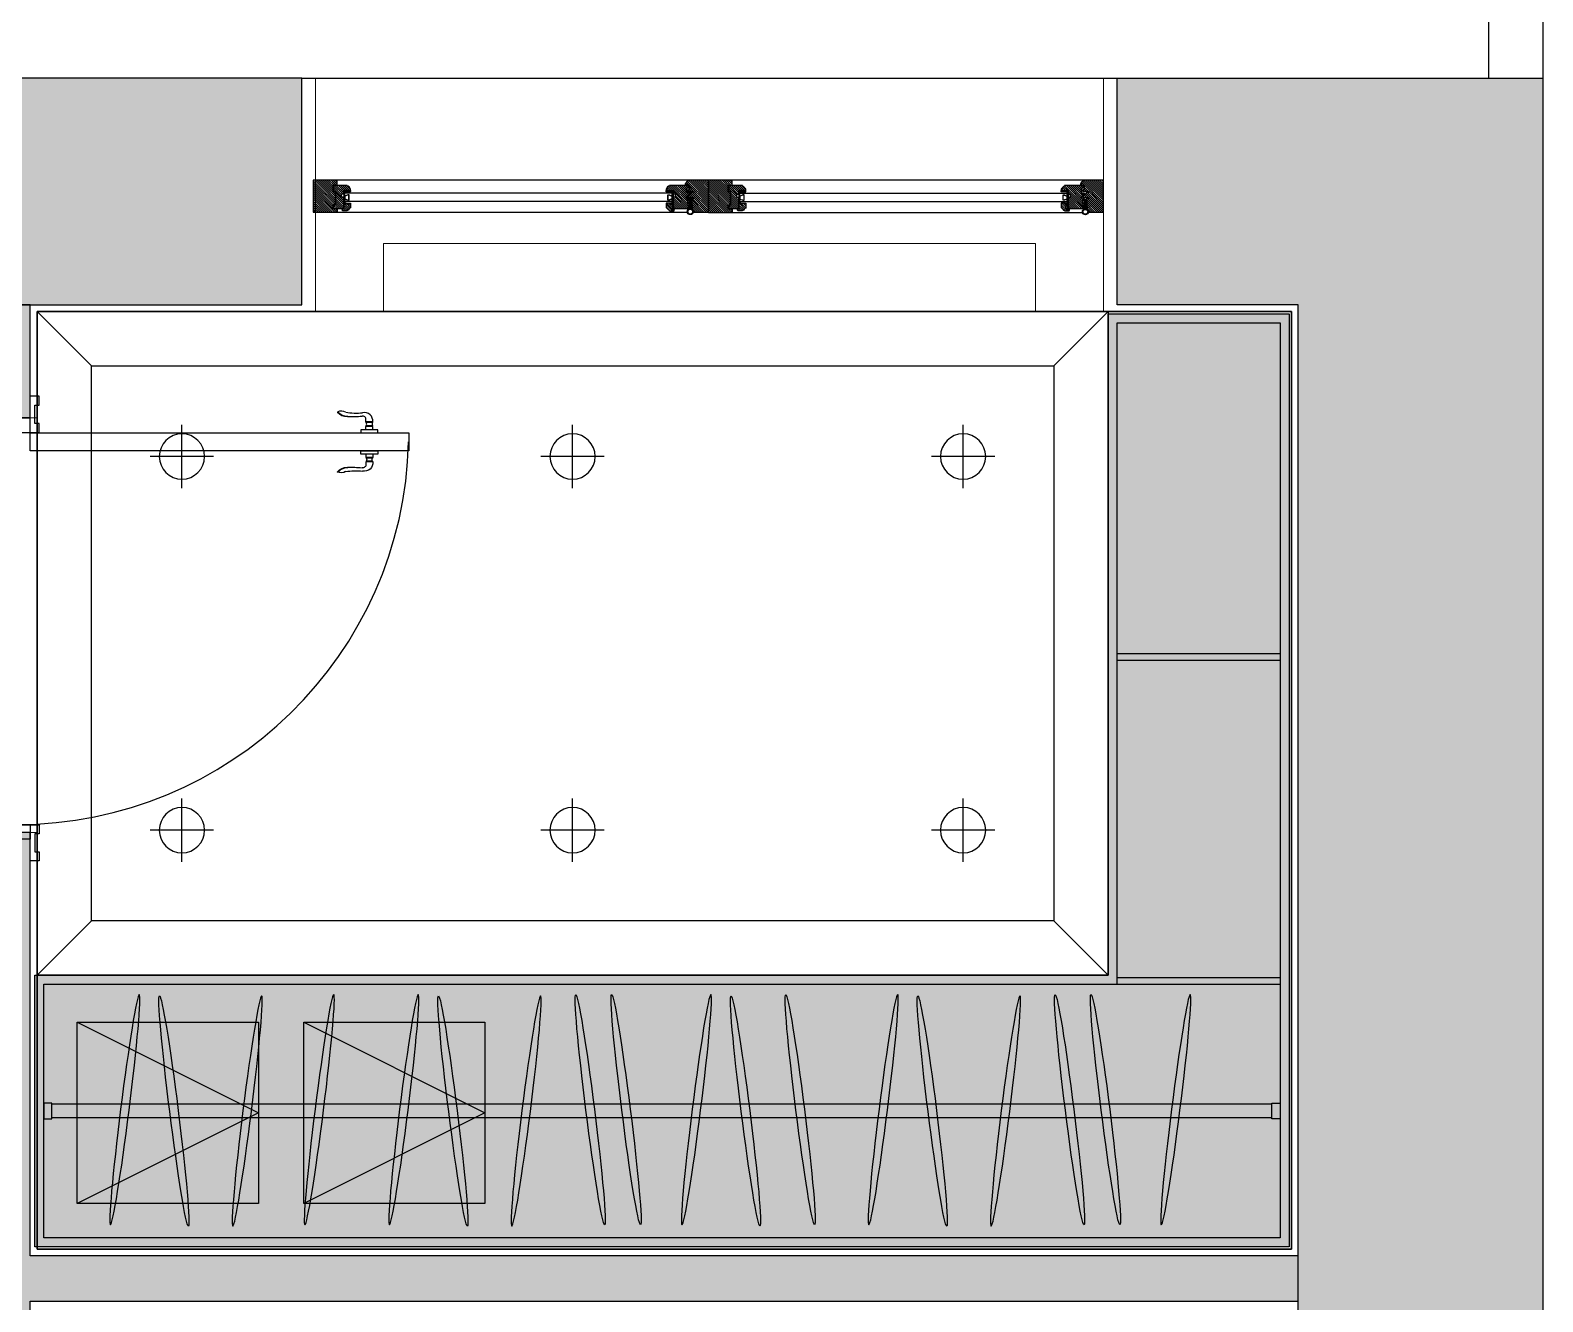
# Model space of a CAD drawing. Header units: millimetres. Extents: x 10553 to 38258, y 46576 to 64025.
# Drawn here: x 34918 to 38258, y 56059 to 58867 of the extents above; entities that cross this region are included whole.
import ezdxf

# ---------------------------------------------------------------- set-up
doc = ezdxf.new("R2010")
doc.units = ezdxf.units.MM
for name, color, linetype in [('ceiling', 232, 'Continuous'), ('doors', 4, 'Continuous'), ('floor', 172, 'Continuous'), ('furn', 34, 'Continuous'), ('light', 230, 'Continuous'), ('plaster', 81, 'Continuous'), ('wall', 5, 'Continuous'), ('windows', 7, 'Continuous')]:
    doc.layers.add(name, color=color, linetype=linetype)

# ---------------------------------------------------------------- blocks, each defined once
blk = doc.blocks.new('door-handle')
at = {"color": 0}
for p, q in [((-32, 10), (-32, -10)), ((-30, 9), (-32, 9)), ((-30, 9), (-30, -9)), ((-19, 9), (-21, 9)), ((-21, 9), (-21, -9)), ((-19, 10), (-19, -10)), ((-9, 10), (-19, 10)), ((0, 25), (-9, 25)), ((-9, 25), (-9, -25)), ((0, -25), (0, 25)), ((-32, -10), (-40.3, -10)), ((-30, -9), (-32, -9)), ((-19, -9), (-21, -9)), ((-9, -10), (-19, -10)), ((-9, -25), (0, -25)), ((-61.7, -93.1), (-60.8, -94))]:
    blk.add_line(p, q, dxfattribs=at)
for centre, radius, start, end in [((-34.5, -14.9), 25, 84.355, 191.5747), ((-25.5, 16.2), 8.47, 237.8902, 302.1098), ((-242.8, -39.2), 184.8, 350.5395, 5.9914), ((-39.7, -19.5), 9.55, 85.9769, 192.3257), ((-595.6, -61.6), 548.1, 359.693, 4.1861), ((-25.5, -16.2), 8.47, 57.8902, 122.1098), ((-38.9, -82.4), 25.1, 149.3294, 204.9726), ((-91.1, -62.2), 42.6, 313.5613, 358.1692), ((-90.2, -63.1), 42.6, 313.5613, 358.1692)]:
    blk.add_arc(centre, radius, start, end, dxfattribs=at)
blk = doc.blocks.new('door930')
at = {"layer": 'doors', "color": 34, "linetype": 'ByBlock'}
for points in [[(-898, 50), (-898, 70), (-918, 70), (-918, 60), (-958, 60), (-958, 70), (-978, 70), (-978, 50)], [(-32, 50), (-32, 70), (-12, 70), (-12, 60), (28, 60), (28, 70), (48, 70), (48, 50)], [(-930, -50), (-930, 50), (-883, 50), (-883, -20), (-898, -20), (-898, -50), (-930, -50)], [(0, -50), (0, 50), (-47, 50), (-47, -20), (-32, -20), (-32, -50), (0, -50)], [(-898, -50), (-898, -70), (-918, -70), (-918, -60), (-958, -60), (-958, -70), (-978, -70), (-978, -50)], [(-32.8, -49.8), (-32.8, -885.7), (-72.8, -885.7), (-72.8, -49.8), (-32.8, -49.7)], [(-32, -50), (-32, -70), (-12, -70), (-12, -60), (28, -60), (28, -70), (48, -70), (48, -50)]]:
    blk.add_lwpolyline(points, dxfattribs=at)
at = {"layer": 'doors'}
blk.add_arc((-32, -20), 865.7, 180, 268.6231, dxfattribs=at)
at = {"layer": 'doors', "color": 34, "linetype": 'ByBlock', "zscale": 0.07530120532436947}
for p, xscale, yscale, rotation in [((-72.8, -798.9), -0.753012053319253, 0.753012053319253, 179.9999999689973), ((-32.8, -798.9), 0.7530120532028377, 0.7530120532028377, 180.0000000310027)]:
    blk.add_blockref('door-handle', p, dxfattribs=dict(at, xscale=xscale, yscale=yscale, rotation=rotation))
blk = doc.blocks.new('реук4')
at = {"layer": 'furn'}
blk.add_hatch(color=254, dxfattribs=at).paths.add_polyline_path([(-400, 2060), (0, 2060), (0, 0), (-2770, 0), (-2770, 600), (-400, 600)])
at = {"layer": 'furn', "linetype": 'ByBlock'}
for p, q in [((-380, 595), (-20, 595)), ((-380, 580), (-20, 580))]:
    blk.add_line(p, q, dxfattribs=at)
at = {"layer": 'furn'}
for p, q in [((-38, 315), (-2732, 315)), ((-38, 285), (-2732, 285))]:
    blk.add_line(p, q, dxfattribs=at)
at = {"layer": 'furn', "linetype": 'ByBlock'}
blk.add_lwpolyline([(-400, 2060), (0, 2060), (0, 0), (-2770, 0), (-2770, 600), (-400, 600), (-400, 2060)], dxfattribs=at)
blk.add_lwpolyline([(-380, 2040), (-20, 2040), (-20, 20), (-2750, 20), (-2750, 580), (-380, 580)], close=True, dxfattribs=at)
at = {"layer": 'furn'}
for points in [[(-2732, 317), (-2750, 317), (-2750, 283), (-2732, 283)], [(-38, 317), (-20, 317), (-20, 283), (-38, 283)]]:
    blk.add_lwpolyline(points, close=True, dxfattribs=at)
at = {"layer": 'furn', "color": 34, "linetype": 'ByBlock', "extrusion": (0, 0, -1)}
for centre in [(-2571.1, 302.9), (-2300.9, 300.2), (-2141.7, 302.9), (-1955, 302.9), (-1684.9, 300.2), (-896.4, 302.9), (-626.3, 300.2)]:
    blk.add_ellipse(centre, major_axis=(31.9, 254.1), ratio=0.03669, dxfattribs=at)
at = {"layer": 'furn', "color": 34, "linetype": 'ByBlock'}
for centre in [(-2462.7, 300.2), (-1846.7, 300.2), (-1543.5, 302.9), (-1079.8, 302.9), (-788.1, 300.2), (-484.9, 302.9)]:
    blk.add_ellipse(centre, major_axis=(-31.9, 254.1), ratio=0.03669, dxfattribs=at)
at = {"layer": 'furn'}
for centre in [(-1464.3, 302.9), (-1200.6, 300.2)]:
    blk.add_ellipse(centre, major_axis=(-31.9, 254.1), ratio=0.03669, dxfattribs=at)
at = {"layer": 'furn', "extrusion": (0, 0, -1)}
blk.add_ellipse((-1308.9, 302.9), major_axis=(31.9, 254.1), ratio=0.03669, dxfattribs=at)
at = {"layer": 'furn', "linetype": 'ByBlock'}
blk.add_ellipse((-405.7, 302.9), major_axis=(-31.9, 254.1), ratio=0.03669, dxfattribs=at)
at = {"layer": 'furn', "linetype": 'ByBlock', "extrusion": (0, 0, -1)}
blk.add_ellipse((-250.4, 302.9), major_axis=(31.9, 254.1), ratio=0.03669, dxfattribs=at)
blk = doc.blocks.new('downlight')
at = {"color": 0}
for p, q in [((0, 10.5), (0, -10.5)), ((-10.5, 0), (10.5, 0))]:
    blk.add_line(p, q, dxfattribs=at)
blk.add_circle((0, 0), 7.5, dxfattribs=at)
blk = doc.blocks.new('Joint-K7335')
at = {"layer": 'windows', "color": 7}
for points in [[(3.9, 10.7, -0.206505), (4.5, 11.8, -0.277528), (4.6, 11.7), (4.7, 11.5, 0.626267), (5.4, 11.5, 0.131441), (5.5, 11.7), (5.5, 18, 0.509109), (4.6, 18.4, -0.294424), (2, 18.3, 0.173488), (1.3, 18.5), (0, 18.5), (0, 2.1, 0.415334), (1.2, 0.9, 0.048115), (1.5, 0.9, 0.113375), (1.5, 1), (4, 2.8, 0.235966), (4, 2.9), (4, 3.3, 0.247659), (4, 3.4, 0.287937), (3.6, 3.4), (1.8, 2.3, -0.576722), (1.5, 2.5), (1.5, 3.3, -0.235966), (1.6, 3.5), (4, 5.3, 0.235966), (4, 5.3), (4, 5.7, 0.247659), (4, 5.8, 0.287937), (3.6, 5.8), (1.8, 4.8, -0.576722), (1.5, 5), (1.5, 6.3, -0.384094), (2.6, 7.5, -0.021813), (2.7, 7.5), (6.5, 7.5), (6.5, 7.6, 0.333043), (5.7, 8.5, -0.293245), (5.3, 8.9, 0.008528), (5.2, 9.3, 0.265517), (5, 9.5, 0.023748), (4.8, 9.5, -0.356149), (3.9, 10.7, -0.356149)], [(3.2, 10.8, 0.355005), (4.6, 8.8, -0.567624), (4.7, 8.8, -0.24708), (4.4, 8.7), (2.2, 9, -0.351704), (1.2, 10.1), (1.2, 12.9, -0.414214), (1.5, 13.2), (1.6, 13.2, 0.277073), (1.9, 13.4), (3.7, 16.8, -0.041112), (3.8, 17), (4.1, 17.7, -0.50666), (4.6, 17.7, -0.2771), (4.6, 17.5), (4.6, 13.3, 0.213422), (4.7, 13.1, -0.886227), (4.4, 12.6, 0.250571), (3.2, 10.8)]]:
    blk.add_lwpolyline(points, format="xyb", dxfattribs=at)
blk.add_lwpolyline([(1.6, 17.8, 0.632714), (1, 17.6), (1, 14.2, 0.78091), (1.6, 14.1), (3.2, 17.1, -0.117333), (3.3, 17.2, 1.218085), (3, 17.5, -0.285776), (2.7, 17.3, -0.145588)], format="xyb", close=True, dxfattribs=at)

msp = doc.modelspace()

# ---------------------------------------------------------------- hatches: boundary and pattern name
at = {"linetype": 'ByBlock'}
h = msp.add_hatch(dxfattribs=at)
h.set_pattern_fill('ANSI33', color=256, scale=8, style=0)
h.set_pattern_definition([(45, (350490.053, -105640.22), (-35.9210245, 35.9210245), []), (45, (350525.974, -105640.22), (-35.9210245, 35.9210245), [25.4, -12.7])])
h.paths.add_polyline_path([(37717.6, 56160.5), (34917.6, 56160.5), (34917.6, 57095.5), (34817.6, 57095.5), (34817.6, 54720.5), (34917.6, 54720.5), (34917.6, 56060.5), (37717.6, 56060.5)])
h.paths.add_polyline_path([(34917.6, 58260.5), (34817.6, 58260.5), (34817.6, 58010.5), (34917.6, 58010.5)])
h.paths.add_polyline_path([(30372.6, 58260.5), (30272.6, 58260.5), (30272.6, 53560.5), (30372.6, 53560.5)])
h.paths.add_polyline_path([(29462.6, 51635.5), (31297.6, 51635.5), (31297.6, 51535.5), (29462.6, 51535.5)])
h.paths.add_polyline_path([(32217.6, 51635.5), (33112.6, 51635.5), (33112.6, 51535.5), (32562.6, 51535.5), (32562.6, 47945.5), (32462.6, 47945.5), (32462.6, 51535.5), (32217.6, 51535.5)])
h.paths.add_polyline_path([(37752.6, 51140.5), (34937.6, 51140.5), (34937.6, 51735.5), (34837.6, 51735.5), (34837.6, 51635.5), (34042.6, 51635.5), (34042.6, 51535.5), (34837.6, 51535.5), (34837.6, 51040.5), (37752.6, 51040.5)])
h.paths.add_polyline_path([(34937.6, 53175.5), (34837.6, 53175.5), (34837.6, 52550.5), (34937.6, 52550.5)])
h.paths.add_polyline_path([(34917.6, 53800.5), (34817.6, 53800.5), (34817.6, 53575.5), (34917.6, 53575.5)])
at = {"layer": 'wall', "true_color": 0x6e6e6e}
h = msp.add_hatch(color=8, dxfattribs=at)
h.paths.add_polyline_path([(27277.6, 58760.5), (25962.6, 58760.5), (25962.6, 51320.5), (26462.6, 51320.5), (26462.6, 53150.5), (27277.6, 53150.5), (27277.6, 53560.5), (26467.6, 53560.5), (26467.6, 58260.5), (27277.6, 58260.5)])
h.paths.add_polyline_path([(32122.6, 58760.5), (30077.6, 58760.5), (30077.6, 58260.5), (32122.6, 58260.5)])
h.paths.add_polyline_path([(35517.6, 58760.5), (33582.6, 58760.5), (33582.6, 58260.5), (35517.6, 58260.5)])
h.paths.add_polyline_path([(37317.6, 58760.5), (38257.6, 58760.5), (38257.6, 52285.5), (37737.6, 52285.5), (37737.6, 53175.5), (34667.6, 53175.5), (34667.6, 53575.5), (34917.6, 53575.5), (34917.6, 53560.5), (37717.6, 53560.5), (37717.6, 58260.5), (37317.6, 58260.5)])
h.paths.add_polyline_path([(28207.6, 53560.5), (30372.6, 53560.5), (30372.6, 53575.5), (33737.6, 53575.5), (33737.6, 53175.5), (29462.6, 53175.5), (29462.6, 52970.5), (29062.6, 52970.5), (29062.6, 53150.5), (28207.6, 53150.5)])
h.paths.add_polyline_path([(26462.6, 49820.5), (25961.6, 49820.5), (25961.6, 47460.5), (30397.6, 47460.5), (30397.6, 47945.5), (29462.6, 47945.5), (29462.6, 51975.5), (29062.6, 51975.5), (29062.6, 47960.5), (26462.6, 47960.5)])
h.paths.add_polyline_path([(37752.6, 49405.5), (38257.6, 49405.5), (38257.6, 47460.5), (32187.6, 47460.5), (32187.6, 47945.5), (32462.6, 47945.5), (32562.6, 47945.5), (32562.6, 47985.5), (37752.6, 47985.5)])
h.paths.add_polyline_path([(38257.6, 51300.5), (37737.6, 51300.5), (37737.6, 51140.5), (37752.6, 51140.5), (37752.6, 50890.5), (38257.6, 50890.5)])
h.paths.add_polyline_path([(36902, 53269.6), (36902, 53466.2), (36460.9, 53466.2), (36460.9, 53269.6)], flags=16)
h.paths.add_polyline_path([(36358.6, 53269.6), (36358.6, 53466.2), (35917.6, 53466.2), (35917.6, 53269.6)], flags=16)
at = {"layer": 'windows'}
h = msp.add_hatch(dxfattribs=at)
h.set_pattern_fill('ANSI31', color=4, angle=-90, style=0)
h.set_pattern_definition([(135, (159527.3885, 51382.7554), (2.24506403, 2.24506403), [])])
edge = h.paths.add_edge_path()
edge.add_line((35609.7, 58512.7), (35625.1, 58512.7))
edge.add_line((35625.1, 58512.7), (35625.1, 58516.5))
edge.add_line((35625.1, 58516.5), (35623.6, 58516.5))
edge.add_arc((35617.6, 58516.5), 6, 360, 450)
edge.add_line((35617.6, 58522.5), (35617.6, 58524))
edge.add_line((35617.6, 58524), (35587.6, 58524))
edge.add_line((35587.6, 58524), (35587.6, 58510.5))
edge.add_line((35587.6, 58510.5), (35591.3, 58510.5))
edge.add_line((35591.3, 58510.5), (35591.3, 58480.5))
edge.add_line((35591.3, 58480.5), (35587.6, 58480.5))
edge.add_line((35587.6, 58480.5), (35587.6, 58473))
edge.add_line((35587.6, 58473), (35609.7, 58473))
edge.add_line((35609.7, 58473), (35609.7, 58497.7))
edge.add_line((35609.7, 58497.7), (35605.2, 58497.7))
edge.add_line((35605.2, 58497.7), (35605.2, 58505.2))
edge.add_line((35605.2, 58505.2), (35609.7, 58505.2))
edge.add_line((35609.7, 58505.2), (35609.7, 58512.7))
h.paths.add_polyline_path([(35595.1, 58525), (35595.1, 58535.7), (35542.6, 58535.7), (35542.6, 58464.7), (35595.1, 58464.7), (35595.1, 58472), (35586.6, 58472), (35586.6, 58481.5), (35591.3, 58481.5), (35591.3, 58509.5), (35586.6, 58509.5), (35586.6, 58525)])
edge = h.paths.add_edge_path()
edge.add_line((35610.5, 58483.2), (35615.7, 58483.2))
edge.add_line((35615.7, 58483.2), (35615.7, 58484.7))
edge.add_line((35615.7, 58484.7), (35625.1, 58484.7))
edge.add_line((35625.1, 58484.7), (35625.1, 58474.2))
edge.add_arc((35625, 58470.4), 3.87, 88.7048, 161.2792)
edge.add_arc((35617.7, 58472.9), 3.87, 268.7048, 341.2792, ccw=False)
edge.add_line((35617.6, 58469), (35617.6, 58467.7))
edge.add_line((35617.6, 58467.7), (35607.3, 58467.7))
edge.add_line((35607.3, 58467.7), (35606.3, 58472.7))
edge.add_line((35606.3, 58472.7), (35610.5, 58472.7))
edge.add_line((35610.5, 58472.7), (35610.5, 58483.2))
h = msp.add_hatch(dxfattribs=at)
h.set_pattern_fill('ANSI31', color=4, angle=-90, style=0)
h.set_pattern_definition([(135, (159427.3885, 51382.7554), (2.24506403, 2.24506403), [])])
edge = h.paths.add_edge_path()
edge.add_line((36373.1, 58507.5), (36366.7, 58507.5))
edge.add_line((36366.7, 58507.5), (36366.7, 58517.2))
edge.add_line((36366.7, 58517.2), (36369.7, 58519))
edge.add_arc((36369, 58520.3), 1.5, 300.1137, 360)
edge.add_line((36370.5, 58520.3), (36370.5, 58523.6))
edge.add_line((36370.5, 58523.6), (36370.1, 58524))
edge.add_line((36370.1, 58524), (36329.2, 58524))
edge.add_line((36329.2, 58524), (36329.2, 58522.5))
edge.add_arc((36329.2, 58516.5), 6, 90, 180)
edge.add_line((36323.2, 58516.5), (36321.7, 58516.5))
edge.add_line((36321.7, 58516.5), (36321.7, 58512.7))
edge.add_line((36321.7, 58512.7), (36337.1, 58512.7))
edge.add_line((36337.1, 58512.7), (36337.1, 58505.2))
edge.add_line((36337.1, 58505.2), (36341.6, 58505.2))
edge.add_line((36341.6, 58505.2), (36341.6, 58497.7))
edge.add_line((36341.6, 58497.7), (36337.1, 58497.7))
edge.add_line((36337.1, 58497.7), (36337.1, 58473))
edge.add_line((36337.1, 58473), (36373.8, 58473))
edge.add_line((36373.8, 58473), (36374.2, 58473.3))
edge.add_line((36374.2, 58473.3), (36373.7, 58493.2))
edge.add_line((36373.7, 58493.2), (36373.3, 58493.6))
edge.add_line((36373.3, 58493.6), (36366.7, 58493.6))
edge.add_line((36366.7, 58493.6), (36366.7, 58500.3))
edge.add_line((36366.7, 58500.3), (36373.5, 58504.5))
edge.add_line((36373.5, 58504.5), (36373.5, 58507.1))
edge.add_line((36373.5, 58507.1), (36373.1, 58507.5))
edge = h.paths.add_edge_path()
edge.add_line((36336.3, 58483.5), (36331.1, 58483.5))
edge.add_line((36331.1, 58483.5), (36331.1, 58485))
edge.add_line((36331.1, 58485), (36321.7, 58485))
edge.add_line((36321.7, 58485), (36321.7, 58474.5))
edge.add_arc((36321.8, 58470.6), 3.87, 18.7208, 91.2952, ccw=False)
edge.add_arc((36329.1, 58473.1), 3.87, 198.7208, 271.2952)
edge.add_line((36329.2, 58469.2), (36329.2, 58467.7))
edge.add_line((36329.2, 58467.7), (36339.5, 58467.7))
edge.add_line((36339.5, 58467.7), (36340.5, 58473))
edge.add_line((36340.5, 58473), (36336.7, 58473))
edge.add_line((36336.7, 58473), (36336.3, 58483.5))
edge = h.paths.add_edge_path()
edge.add_line((36375.3, 58492.2), (36375.3, 58473))
edge.add_arc((36375.3, 58466.2), 6.75, 0, 90, ccw=False)
edge.add_line((36382.1, 58466.2), (36382.1, 58465.2))
edge.add_line((36382.1, 58465.2), (36415.1, 58465.2))
edge.add_line((36415.1, 58465.2), (36415.1, 58535.7))
edge.add_line((36415.1, 58535.7), (36371.6, 58535.7))
edge.add_line((36371.6, 58535.7), (36371.6, 58534.2))
edge.add_arc((36371.6, 58528.2), 6, 90, 180)
edge.add_line((36365.6, 58528.2), (36364.1, 58528.2))
edge.add_line((36364.1, 58528.2), (36364.1, 58525.1))
edge.add_line((36364.1, 58525.1), (36372.3, 58525.1))
edge.add_line((36372.3, 58525.1), (36372.3, 58516.1))
edge.add_line((36372.3, 58516.1), (36368.6, 58513.8))
edge.add_line((36368.6, 58513.8), (36368.6, 58512))
edge.add_line((36368.6, 58512), (36369, 58511.6))
edge.add_line((36369, 58511.6), (36382.5, 58511.6))
edge.add_line((36382.5, 58511.6), (36382.5, 58508.6))
edge.add_line((36382.5, 58508.6), (36376.8, 58508.6))
edge.add_line((36376.8, 58508.6), (36376.8, 58506.1))
edge.add_line((36376.8, 58506.1), (36375.3, 58506.1))
edge.add_line((36375.3, 58506.1), (36375.3, 58504))
edge.add_line((36375.3, 58504), (36368.6, 58500))
edge.add_line((36368.6, 58500), (36368.6, 58498.1))
edge.add_line((36368.6, 58498.1), (36369, 58497.7))
edge.add_line((36369, 58497.7), (36382.5, 58497.7))
edge.add_line((36382.5, 58497.7), (36382.5, 58494.7))
edge.add_line((36382.5, 58494.7), (36376.8, 58494.7))
edge.add_line((36376.8, 58494.7), (36376.8, 58492.2))
h = msp.add_hatch(dxfattribs=at)
h.set_pattern_fill('ANSI31', color=4, angle=-90, style=0)
h.set_pattern_definition([(135, (160399.8885, 51382.493), (2.24506403, 2.24506403), [])])
edge = h.paths.add_edge_path()
edge.add_line((36482.2, 58512.5), (36497.6, 58512.5))
edge.add_line((36497.6, 58512.5), (36497.6, 58516.2))
edge.add_line((36497.6, 58516.2), (36496.1, 58516.2))
edge.add_arc((36490.1, 58516.2), 6, 360, 450)
edge.add_line((36490.1, 58522.2), (36490.1, 58523.7))
edge.add_line((36490.1, 58523.7), (36460.1, 58523.7))
edge.add_line((36460.1, 58523.7), (36460.1, 58510.2))
edge.add_line((36460.1, 58510.2), (36463.8, 58510.2))
edge.add_line((36463.8, 58510.2), (36463.8, 58480.2))
edge.add_line((36463.8, 58480.2), (36460.1, 58480.2))
edge.add_line((36460.1, 58480.2), (36460.1, 58472.7))
edge.add_line((36460.1, 58472.7), (36482.2, 58472.7))
edge.add_line((36482.2, 58472.7), (36482.2, 58497.5))
edge.add_line((36482.2, 58497.5), (36477.7, 58497.5))
edge.add_line((36477.7, 58497.5), (36477.7, 58505))
edge.add_line((36477.7, 58505), (36482.2, 58505))
edge.add_line((36482.2, 58505), (36482.2, 58512.5))
h.paths.add_polyline_path([(36467.6, 58524.7), (36467.6, 58535.5), (36415.1, 58535.5), (36415.1, 58464.5), (36467.6, 58464.5), (36467.6, 58471.7), (36459.1, 58471.7), (36459.1, 58481.2), (36463.8, 58481.2), (36463.8, 58509.2), (36459.1, 58509.2), (36459.1, 58524.7)])
edge = h.paths.add_edge_path()
edge.add_line((36483, 58483), (36488.2, 58483))
edge.add_line((36488.2, 58483), (36488.2, 58484.5))
edge.add_line((36488.2, 58484.5), (36497.6, 58484.5))
edge.add_line((36497.6, 58484.5), (36497.6, 58474))
edge.add_arc((36497.5, 58470.1), 3.87, 88.7048, 161.2792)
edge.add_arc((36490.2, 58472.6), 3.87, 268.7048, 341.2792, ccw=False)
edge.add_line((36490.1, 58468.7), (36490.1, 58467.5))
edge.add_line((36490.1, 58467.5), (36479.8, 58467.5))
edge.add_line((36479.8, 58467.5), (36478.8, 58472.5))
edge.add_line((36478.8, 58472.5), (36483, 58472.5))
edge.add_line((36483, 58472.5), (36483, 58483))
h = msp.add_hatch(dxfattribs=at)
h.set_pattern_fill('ANSI31', color=4, angle=-90, style=0)
h.set_pattern_definition([(135, (160299.8885, 51382.493), (2.24506403, 2.24506403), [])])
edge = h.paths.add_edge_path()
edge.add_line((37245.6, 58507.2), (37239.2, 58507.2))
edge.add_line((37239.2, 58507.2), (37239.2, 58517))
edge.add_line((37239.2, 58517), (37242.2, 58518.7))
edge.add_arc((37241.5, 58520), 1.5, 300.1137, 360)
edge.add_line((37243, 58520), (37243, 58523.3))
edge.add_line((37243, 58523.3), (37242.6, 58523.7))
edge.add_line((37242.6, 58523.7), (37201.7, 58523.7))
edge.add_line((37201.7, 58523.7), (37201.7, 58522.2))
edge.add_arc((37201.7, 58516.2), 6, 90, 180)
edge.add_line((37195.7, 58516.2), (37194.2, 58516.2))
edge.add_line((37194.2, 58516.2), (37194.2, 58512.5))
edge.add_line((37194.2, 58512.5), (37209.6, 58512.5))
edge.add_line((37209.6, 58512.5), (37209.6, 58505))
edge.add_line((37209.6, 58505), (37214.1, 58505))
edge.add_line((37214.1, 58505), (37214.1, 58497.5))
edge.add_line((37214.1, 58497.5), (37209.6, 58497.5))
edge.add_line((37209.6, 58497.5), (37209.6, 58472.7))
edge.add_line((37209.6, 58472.7), (37246.3, 58472.7))
edge.add_line((37246.3, 58472.7), (37246.7, 58473.1))
edge.add_line((37246.7, 58473.1), (37246.2, 58493))
edge.add_line((37246.2, 58493), (37245.8, 58493.3))
edge.add_line((37245.8, 58493.3), (37239.2, 58493.3))
edge.add_line((37239.2, 58493.3), (37239.2, 58500.1))
edge.add_line((37239.2, 58500.1), (37246, 58504.2))
edge.add_line((37246, 58504.2), (37246, 58506.8))
edge.add_line((37246, 58506.8), (37245.6, 58507.2))
edge = h.paths.add_edge_path()
edge.add_line((37208.8, 58483.2), (37203.6, 58483.2))
edge.add_line((37203.6, 58483.2), (37203.6, 58484.7))
edge.add_line((37203.6, 58484.7), (37194.2, 58484.7))
edge.add_line((37194.2, 58484.7), (37194.2, 58474.2))
edge.add_arc((37194.3, 58470.3), 3.87, 18.7208, 91.2952, ccw=False)
edge.add_arc((37201.6, 58472.8), 3.87, 198.7208, 271.2952)
edge.add_line((37201.7, 58469), (37201.7, 58467.5))
edge.add_line((37201.7, 58467.5), (37212, 58467.5))
edge.add_line((37212, 58467.5), (37213, 58472.7))
edge.add_line((37213, 58472.7), (37209.2, 58472.7))
edge.add_line((37209.2, 58472.7), (37208.8, 58483.2))
edge = h.paths.add_edge_path()
edge.add_line((37247.8, 58492), (37247.8, 58472.7))
edge.add_arc((37247.8, 58466), 6.75, 0, 90, ccw=False)
edge.add_line((37254.6, 58466), (37254.6, 58465))
edge.add_line((37254.6, 58465), (37287.6, 58465))
edge.add_line((37287.6, 58465), (37287.6, 58535.5))
edge.add_line((37287.6, 58535.5), (37244.1, 58535.5))
edge.add_line((37244.1, 58535.5), (37244.1, 58534))
edge.add_arc((37244.1, 58528), 6, 90, 180)
edge.add_line((37238.1, 58528), (37236.6, 58528))
edge.add_line((37236.6, 58528), (37236.6, 58524.8))
edge.add_line((37236.6, 58524.8), (37244.8, 58524.8))
edge.add_line((37244.8, 58524.8), (37244.8, 58515.8))
edge.add_line((37244.8, 58515.8), (37241.1, 58513.6))
edge.add_line((37241.1, 58513.6), (37241.1, 58511.7))
edge.add_line((37241.1, 58511.7), (37241.5, 58511.3))
edge.add_line((37241.5, 58511.3), (37255, 58511.3))
edge.add_line((37255, 58511.3), (37255, 58508.3))
edge.add_line((37255, 58508.3), (37249.3, 58508.3))
edge.add_line((37249.3, 58508.3), (37249.3, 58505.9))
edge.add_line((37249.3, 58505.9), (37247.8, 58505.9))
edge.add_line((37247.8, 58505.9), (37247.8, 58503.8))
edge.add_line((37247.8, 58503.8), (37241.1, 58499.7))
edge.add_line((37241.1, 58499.7), (37241.1, 58497.8))
edge.add_line((37241.1, 58497.8), (37241.5, 58497.5))
edge.add_line((37241.5, 58497.5), (37255, 58497.5))
edge.add_line((37255, 58497.5), (37255, 58494.5))
edge.add_line((37255, 58494.5), (37249.3, 58494.5))
edge.add_line((37249.3, 58494.5), (37249.3, 58492))
at = {"layer": 'windows', "ltscale": 10}
h = msp.add_hatch(dxfattribs=at)
h.set_pattern_fill('ANGLE', color=4, scale=0.1125, angle=-135, style=0)
h.set_pattern_definition([(315, (33612.8087, 57898.7783), (0.55565335, 0.55565335), [0.5715, -0.2143125]), (45, (33612.8087, 57898.7783), (-0.55565335, 0.55565335), [0.5715, -0.2143125])])
edge = h.paths.add_edge_path()
edge.add_line((35609.7, 58485), (35612, 58485))
edge.add_line((35612, 58485), (35612, 58486.5))
edge.add_arc((35610.8, 58486.2), 1.16, 14.793, 165.207)
edge.add_line((35609.7, 58486.5), (35609.7, 58485))
h = msp.add_hatch(dxfattribs=at)
h.set_pattern_fill('ANGLE', color=4, scale=0.1125, angle=-135, style=0)
h.set_pattern_definition([(315, (33608.6837, 57898.7783), (0.55565335, 0.55565335), [0.5715, -0.2143125]), (45, (33608.6837, 57898.7783), (-0.55565335, 0.55565335), [0.5715, -0.2143125])])
edge = h.paths.add_edge_path()
edge.add_line((35610.1, 58483.5), (35614.6, 58483.5))
edge.add_arc((35614, 58484.2), 0.938, 306.8699, 413.1301)
edge.add_line((35614.6, 58485), (35610.1, 58485))
edge.add_arc((35610.6, 58484.2), 0.926, 125.8841, 234.1159)
h = msp.add_hatch(dxfattribs=at)
h.set_pattern_fill('BRASS', color=4, scale=0.225, angle=-135, style=0)
h.set_pattern_definition([(315, (33612.8087, 57908.5283), (1.0102788, 1.0102788), []), (315, (33613.3138, 57909.0334), (1.0102788, 1.0102788), [0.714375, -0.3571875])])
h.paths.add_polyline_path([(35613.1, 58512.7), (35613.1, 58509.7), (35622.1, 58509.7), (35622.1, 58512.7)])
h = msp.add_hatch(dxfattribs=at)
h.set_pattern_fill('ANGLE', color=4, scale=0.1125, angle=-135, style=0)
h.set_pattern_definition([(315, (33612.8087, 57908.5283), (0.55565335, 0.55565335), [0.5715, -0.2143125]), (45, (33612.8087, 57908.5283), (-0.55565335, 0.55565335), [0.5715, -0.2143125])])
h.paths.add_polyline_path([(35622.1, 58512.7), (35622.1, 58509.7), (35625.1, 58509.7), (35625.1, 58512.7)])
h = msp.add_hatch(dxfattribs=at)
h.set_pattern_fill('ANGLE', color=4, scale=0.1125, angle=-135, style=0)
h.set_pattern_definition([(225, (38333.9866, 57908.5283), (-0.55565335, 0.55565335), [0.5715, -0.2143125]), (135, (38333.9866, 57908.5283), (0.55565335, 0.55565335), [0.5715, -0.2143125])])
h.paths.add_polyline_path([(36324.7, 58512.7), (36324.7, 58509.7), (36321.7, 58509.7), (36321.7, 58512.7)])
h = msp.add_hatch(dxfattribs=at)
h.set_pattern_fill('BRASS', color=4, scale=0.225, angle=-135, style=0)
h.set_pattern_definition([(225, (38333.9866, 57908.5283), (-1.0102788, 1.0102788), []), (225, (38333.4814, 57909.0334), (-1.0102788, 1.0102788), [0.714375, -0.3571875])])
h.paths.add_polyline_path([(36333.7, 58512.7), (36333.7, 58509.7), (36324.7, 58509.7), (36324.7, 58512.7)])
h = msp.add_hatch(dxfattribs=at)
h.set_pattern_fill('ANGLE', color=4, scale=0.1125, angle=-135, style=0)
h.set_pattern_definition([(225, (38338.1116, 57898.7783), (-0.55565335, 0.55565335), [0.5715, -0.2143125]), (135, (38338.1116, 57898.7783), (0.55565335, 0.55565335), [0.5715, -0.2143125])])
edge = h.paths.add_edge_path()
edge.add_line((36336.7, 58483.5), (36332.2, 58483.5))
edge.add_arc((36332.8, 58484.2), 0.938, 126.8699, 233.1301, ccw=False)
edge.add_line((36332.2, 58485), (36336.7, 58485))
edge.add_arc((36336.2, 58484.2), 0.926, -54.1159, 54.1159, ccw=False)
h = msp.add_hatch(dxfattribs=at)
h.set_pattern_fill('ANGLE', color=4, scale=0.1125, angle=-135, style=0)
h.set_pattern_definition([(225, (38333.9866, 57898.7783), (-0.55565335, 0.55565335), [0.5715, -0.2143125]), (135, (38333.9866, 57898.7783), (0.55565335, 0.55565335), [0.5715, -0.2143125])])
edge = h.paths.add_edge_path()
edge.add_line((36337.1, 58485), (36334.8, 58485))
edge.add_line((36334.8, 58485), (36334.8, 58486.5))
edge.add_arc((36336, 58486.2), 1.16, 14.793, 165.207, ccw=False)
edge.add_line((36337.1, 58486.5), (36337.1, 58485))
h = msp.add_hatch(dxfattribs=at)
h.set_pattern_fill('ANGLE', color=4, scale=0.1125, angle=-135, style=0)
h.set_pattern_definition([(315, (34485.3087, 57898.5158), (0.55565335, 0.55565335), [0.5715, -0.2143125]), (45, (34485.3087, 57898.5158), (-0.55565335, 0.55565335), [0.5715, -0.2143125])])
edge = h.paths.add_edge_path()
edge.add_line((36482.2, 58484.7), (36484.5, 58484.7))
edge.add_line((36484.5, 58484.7), (36484.5, 58486.2))
edge.add_arc((36483.3, 58485.9), 1.16, 14.793, 165.207)
edge.add_line((36482.2, 58486.2), (36482.2, 58484.7))
h = msp.add_hatch(dxfattribs=at)
h.set_pattern_fill('ANGLE', color=4, scale=0.1125, angle=-135, style=0)
h.set_pattern_definition([(315, (34481.1837, 57898.5158), (0.55565335, 0.55565335), [0.5715, -0.2143125]), (45, (34481.1837, 57898.5158), (-0.55565335, 0.55565335), [0.5715, -0.2143125])])
edge = h.paths.add_edge_path()
edge.add_line((36482.6, 58483.2), (36487.1, 58483.2))
edge.add_arc((36486.5, 58484), 0.938, 306.8699, 413.1301)
edge.add_line((36487.1, 58484.7), (36482.6, 58484.7))
edge.add_arc((36483.1, 58484), 0.926, 125.8841, 234.1159)
h = msp.add_hatch(dxfattribs=at)
h.set_pattern_fill('BRASS', color=4, scale=0.225, angle=-135, style=0)
h.set_pattern_definition([(315, (34485.3087, 57908.2658), (1.0102788, 1.0102788), []), (315, (34485.8138, 57908.771), (1.0102788, 1.0102788), [0.714375, -0.3571875])])
h.paths.add_polyline_path([(36485.6, 58512.5), (36485.6, 58509.5), (36494.6, 58509.5), (36494.6, 58512.5)])
h = msp.add_hatch(dxfattribs=at)
h.set_pattern_fill('ANGLE', color=4, scale=0.1125, angle=-135, style=0)
h.set_pattern_definition([(315, (34485.3087, 57908.2658), (0.55565335, 0.55565335), [0.5715, -0.2143125]), (45, (34485.3087, 57908.2658), (-0.55565335, 0.55565335), [0.5715, -0.2143125])])
h.paths.add_polyline_path([(36494.6, 58512.5), (36494.6, 58509.5), (36497.6, 58509.5), (36497.6, 58512.5)])
h = msp.add_hatch(dxfattribs=at)
h.set_pattern_fill('ANGLE', color=4, scale=0.1125, angle=-135, style=0)
h.set_pattern_definition([(225, (39206.4866, 57908.2658), (-0.55565335, 0.55565335), [0.5715, -0.2143125]), (135, (39206.4866, 57908.2658), (0.55565335, 0.55565335), [0.5715, -0.2143125])])
h.paths.add_polyline_path([(37197.2, 58512.5), (37197.2, 58509.5), (37194.2, 58509.5), (37194.2, 58512.5)])
h = msp.add_hatch(dxfattribs=at)
h.set_pattern_fill('BRASS', color=4, scale=0.225, angle=-135, style=0)
h.set_pattern_definition([(225, (39206.4866, 57908.2658), (-1.0102788, 1.0102788), []), (225, (39205.9814, 57908.771), (-1.0102788, 1.0102788), [0.714375, -0.3571875])])
h.paths.add_polyline_path([(37206.2, 58512.5), (37206.2, 58509.5), (37197.2, 58509.5), (37197.2, 58512.5)])
h = msp.add_hatch(dxfattribs=at)
h.set_pattern_fill('ANGLE', color=4, scale=0.1125, angle=-135, style=0)
h.set_pattern_definition([(225, (39210.6116, 57898.5158), (-0.55565335, 0.55565335), [0.5715, -0.2143125]), (135, (39210.6116, 57898.5158), (0.55565335, 0.55565335), [0.5715, -0.2143125])])
edge = h.paths.add_edge_path()
edge.add_line((37209.2, 58483.2), (37204.7, 58483.2))
edge.add_arc((37205.3, 58484), 0.938, 126.8699, 233.1301, ccw=False)
edge.add_line((37204.7, 58484.7), (37209.2, 58484.7))
edge.add_arc((37208.7, 58484), 0.926, -54.1159, 54.1159, ccw=False)
h = msp.add_hatch(dxfattribs=at)
h.set_pattern_fill('ANGLE', color=4, scale=0.1125, angle=-135, style=0)
h.set_pattern_definition([(225, (39206.4866, 57898.5158), (-0.55565335, 0.55565335), [0.5715, -0.2143125]), (135, (39206.4866, 57898.5158), (0.55565335, 0.55565335), [0.5715, -0.2143125])])
edge = h.paths.add_edge_path()
edge.add_line((37209.6, 58484.7), (37207.3, 58484.7))
edge.add_line((37207.3, 58484.7), (37207.3, 58486.2))
edge.add_arc((37208.5, 58485.9), 1.16, 14.793, 165.207, ccw=False)
edge.add_line((37209.6, 58486.2), (37209.6, 58484.7))

# ---------------------------------------------------------------- linework, layer by layer
for p, q in [((38137.6, 60205.5), (38137.6, 58760.5)), ((38257.6, 60205.5), (38257.6, 58760.5))]:
    msp.add_line(p, q)
at = {"layer": 'ceiling', "linetype": 'ByBlock'}
for p, q in [((35052.6, 58125.5), (34932.6, 58245.5)), ((37177.6, 58125.5), (37297.6, 58245.5)), ((34932.6, 56780.5), (35052.6, 56900.5)), ((37297.6, 56780.5), (37177.6, 56900.5))]:
    msp.add_line(p, q, dxfattribs=at)
for points in [[(34932.6, 58245.5), (37702.6, 58245.5), (37702.6, 56175.5), (34932.6, 56175.5)], [(34932.6, 58245.5), (37297.6, 58245.5), (37297.6, 56780.5), (34932.6, 56780.5)], [(35052.6, 58125.5), (37177.6, 58125.5), (37177.6, 56900.5), (35052.6, 56900.5)]]:
    msp.add_lwpolyline(points, close=True, dxfattribs=at)
for points in [[(35021.4, 56676.5), (35421.4, 56676.5), (35421.4, 56276.5), (35021.4, 56276.5), (35021.4, 56676.5)], [(35521.4, 56676.5), (35921.4, 56676.5), (35921.4, 56276.5), (35521.4, 56276.5), (35521.4, 56676.5)]]:
    msp.add_lwpolyline(points, dxfattribs=at)
at = {"layer": 'ceiling', "color": 30, "linetype": 'ByBlock'}
for points in [[(35021.4, 56676.5), (35421.4, 56476.5), (35021.4, 56276.5)], [(35521.4, 56676.5), (35921.4, 56476.5), (35521.4, 56276.5)]]:
    msp.add_lwpolyline(points, dxfattribs=at)
at = {"layer": 'floor', "linetype": 'ByBlock'}
msp.add_lwpolyline([(37702.6, 58245.5), (34932.6, 58245.5), (34932.6, 56175.5), (37702.6, 56175.5)], close=True, dxfattribs=at)
at = {"layer": 'furn', "linetype": 'ByBlock'}
for p, q in [((37317.6, 57490.5), (37677.6, 57490.5)), ((37317.6, 57475.5), (37677.6, 57475.5))]:
    msp.add_line(p, q, dxfattribs=at)
at = {"layer": 'plaster', "linetype": 'Continuous', "lineweight": 0}
msp.add_line((35697.6, 58395.5), (37137.6, 58395.5), dxfattribs=at)
at = {"layer": 'plaster', "linetype": 'Continuous', "lineweight": 0, "flags": 128}
for points in [[(34917.6, 57095.5), (34932.6, 57095.5), (34932.6, 56175.5), (37702.6, 56175.5), (37702.6, 58245.5), (37317.6, 58245.5), (37287.6, 58245.5), (37287.6, 58760.5)], [(34917.6, 58010.5), (34932.6, 58010.5), (34932.6, 58245.5), (35547.6, 58245.5), (35547.6, 58245.5), (35547.6, 58760.5)], [(35697.6, 58245.5), (35697.6, 58395.5)], [(37137.6, 58245.5), (37137.6, 58395.5)]]:
    msp.add_lwpolyline(points, dxfattribs=at)
at = {"layer": 'wall', "color": 4, "linetype": 'ByBlock'}
for p, q in [((35517.6, 58760.5), (37317.6, 58760.5)), ((35547.6, 58245.5), (37287.6, 58245.5))]:
    msp.add_line(p, q, dxfattribs=at)
at = {"layer": 'wall'}
msp.add_lwpolyline([(35517.6, 58760.5), (33582.6, 58760.5), (33582.6, 58260.5), (35517.6, 58260.5)], close=True, dxfattribs=at)
msp.add_lwpolyline([(37317.6, 58760.5), (38257.6, 58760.5), (38257.6, 52285.5), (37737.6, 52285.5), (37737.6, 53175.5), (34667.6, 53175.5), (34667.6, 53575.5), (34917.6, 53575.5), (34917.6, 53560.5), (37717.6, 53560.5), (37717.6, 58260.5), (37317.6, 58260.5), (37317.6, 58760.5)], dxfattribs=at)
at = {"layer": 'wall', "linetype": 'ByBlock'}
for points in [[(34917.6, 58260.5), (34817.6, 58260.5), (34817.6, 58010.5), (34917.6, 58010.5)], [(37717.6, 56160.5), (34917.6, 56160.5), (34917.6, 57095.5), (34817.6, 57095.5), (34817.6, 54720.5), (34917.6, 54720.5), (34917.6, 56060.5), (37717.6, 56060.5), (37717.6, 56160.5)]]:
    msp.add_lwpolyline(points, close=True, dxfattribs=at)
at = {"layer": 'windows', "color": 8}
for p, q in [((36371.6, 58535.7), (35595.1, 58535.7)), ((37244.1, 58535.5), (36467.6, 58535.5)), ((35595.1, 58464.7), (36368.5, 58464.7)), ((36467.6, 58464.5), (37241, 58464.5))]:
    msp.add_line(p, q, dxfattribs=at)
at = {"layer": 'windows'}
for p, q in [((35587.6, 58510.5), (35591.3, 58510.5)), ((35612, 58485), (35612, 58509.7)), ((36376.8, 58492.2), (36375.3, 58492.2)), ((36460.1, 58510.2), (36463.8, 58510.2)), ((36484.5, 58484.7), (36484.5, 58509.5)), ((37249.3, 58492), (37247.8, 58492)), ((35595.1, 58473), (35595.1, 58464.7)), ((36467.6, 58472.7), (36467.6, 58464.5))]:
    msp.add_line(p, q, dxfattribs=at)
at = {"layer": 'windows', "color": 4, "ltscale": 10}
for p, q in [((35612, 58510.5), (35609.7, 58487.2)), ((35609.7, 58510.5), (35612, 58487.2)), ((36337.1, 58510.5), (36334.8, 58487.2)), ((36334.8, 58510.5), (36337.1, 58487.2)), ((36334.8, 58485), (36334.8, 58509.7)), ((36484.5, 58510.2), (36482.2, 58487)), ((36482.2, 58510.2), (36484.5, 58487)), ((37209.6, 58510.2), (37207.3, 58487)), ((37207.3, 58510.2), (37209.6, 58487)), ((37207.3, 58484.7), (37207.3, 58509.5)), ((36370.2, 58478.5), (36370.6, 58471.6)), ((36379.1, 58478.7), (36379.1, 58471.8)), ((37242.7, 58478.3), (37243.1, 58471.4)), ((37251.6, 58478.5), (37251.6, 58471.6))]:
    msp.add_line(p, q, dxfattribs=at)
at = {"layer": 'windows', "color": 7}
for p, q in [((36334.8, 58506.5), (35612, 58506.5)), ((36334.8, 58488.2), (35612, 58488.2)), ((37207.3, 58506.2), (36484.5, 58506.2)), ((37207.3, 58487.9), (36484.5, 58487.9))]:
    msp.add_line(p, q, dxfattribs=at)
for points in [[(35595.1, 58525), (35595.1, 58535.7), (35542.6, 58535.7), (35542.6, 58464.7), (35595.1, 58464.7), (35595.1, 58472), (35586.6, 58472), (35586.6, 58481.5), (35591.3, 58481.5), (35591.3, 58509.5), (35586.6, 58509.5), (35586.6, 58525), (35595.1, 58525)], [(36467.6, 58524.7), (36467.6, 58535.5), (36415.1, 58535.5), (36415.1, 58464.5), (36467.6, 58464.5), (36467.6, 58471.7), (36459.1, 58471.7), (36459.1, 58481.2), (36463.8, 58481.2), (36463.8, 58509.2), (36459.1, 58509.2), (36459.1, 58524.7), (36467.6, 58524.7)]]:
    msp.add_lwpolyline(points, dxfattribs=at)
for points in [[(35609.7, 58512.7), (35625.1, 58512.7), (35625.1, 58516.5), (35623.6, 58516.5, 0.414214), (35617.6, 58522.5), (35617.6, 58524), (35587.6, 58524), (35587.6, 58510.5), (35591.3, 58510.5), (35591.3, 58480.5), (35587.6, 58480.5), (35587.6, 58473), (35609.7, 58473), (35609.7, 58497.7), (35605.2, 58497.7), (35605.2, 58505.2), (35609.7, 58505.2), (35609.7, 58512.7)], [(36375.3, 58492.2), (36375.3, 58473, -0.414214), (36382.1, 58466.2), (36382.1, 58465.2), (36415.1, 58465.2), (36415.1, 58535.7), (36371.6, 58535.7), (36371.6, 58534.2, 0.414214), (36365.6, 58528.2), (36364.1, 58528.2), (36364.1, 58525.1), (36372.3, 58525.1), (36372.3, 58516.1), (36368.6, 58513.8), (36368.6, 58512), (36369, 58511.6), (36382.5, 58511.6), (36382.5, 58508.6), (36376.8, 58508.6), (36376.8, 58506.1), (36375.3, 58506.1), (36375.3, 58504), (36368.6, 58500), (36368.6, 58498.1), (36369, 58497.7), (36382.5, 58497.7), (36382.5, 58494.7), (36376.8, 58494.7), (36376.8, 58492.2)], [(36482.2, 58512.5), (36497.6, 58512.5), (36497.6, 58516.2), (36496.1, 58516.2, 0.414214), (36490.1, 58522.2), (36490.1, 58523.7), (36460.1, 58523.7), (36460.1, 58510.2), (36463.8, 58510.2), (36463.8, 58480.2), (36460.1, 58480.2), (36460.1, 58472.7), (36482.2, 58472.7), (36482.2, 58497.5), (36477.7, 58497.5), (36477.7, 58505), (36482.2, 58505), (36482.2, 58512.5)], [(37247.8, 58492), (37247.8, 58472.7, -0.414214), (37254.6, 58466), (37254.6, 58465), (37287.6, 58465), (37287.6, 58535.5), (37244.1, 58535.5), (37244.1, 58534, 0.414214), (37238.1, 58528), (37236.6, 58528), (37236.6, 58524.8), (37244.8, 58524.8), (37244.8, 58515.8), (37241.1, 58513.6), (37241.1, 58511.7), (37241.5, 58511.3), (37255, 58511.3), (37255, 58508.3), (37249.3, 58508.3), (37249.3, 58505.9), (37247.8, 58505.9), (37247.8, 58503.8), (37241.1, 58499.7), (37241.1, 58497.8), (37241.5, 58497.5), (37255, 58497.5), (37255, 58494.5), (37249.3, 58494.5), (37249.3, 58492)]]:
    msp.add_lwpolyline(points, format="xyb", dxfattribs=at)
for points in [[(36373.1, 58507.5), (36366.7, 58507.5), (36366.7, 58517.2), (36369.7, 58519, 0.267417), (36370.5, 58520.3), (36370.5, 58523.6), (36370.1, 58524), (36329.2, 58524), (36329.2, 58522.5, 0.414214), (36323.2, 58516.5), (36321.7, 58516.5), (36321.7, 58512.7), (36337.1, 58512.7), (36337.1, 58505.2), (36341.6, 58505.2), (36341.6, 58497.7), (36337.1, 58497.7), (36337.1, 58473), (36373.8, 58473), (36374.2, 58473.3), (36373.7, 58493.2), (36373.3, 58493.6), (36366.7, 58493.6), (36366.7, 58500.3), (36373.5, 58504.5), (36373.5, 58507.1)], [(37245.6, 58507.2), (37239.2, 58507.2), (37239.2, 58517), (37242.2, 58518.7, 0.267417), (37243, 58520), (37243, 58523.3), (37242.6, 58523.7), (37201.7, 58523.7), (37201.7, 58522.2, 0.414214), (37195.7, 58516.2), (37194.2, 58516.2), (37194.2, 58512.5), (37209.6, 58512.5), (37209.6, 58505), (37214.1, 58505), (37214.1, 58497.5), (37209.6, 58497.5), (37209.6, 58472.7), (37246.3, 58472.7), (37246.7, 58473.1), (37246.2, 58493), (37245.8, 58493.3), (37239.2, 58493.3), (37239.2, 58500.1), (37246, 58504.2), (37246, 58506.8)], [(35610.5, 58483.2), (35615.7, 58483.2), (35615.7, 58484.7), (35625.1, 58484.7), (35625.1, 58474.2, 0.327693), (35621.3, 58471.6, -0.327693), (35617.6, 58469), (35617.6, 58467.7), (35607.3, 58467.7), (35606.3, 58472.7), (35610.5, 58472.7), (35610.5, 58483.2)], [(36336.3, 58483.5), (36331.1, 58483.5), (36331.1, 58485), (36321.7, 58485), (36321.7, 58474.5, -0.327693), (36325.5, 58471.8, 0.327693), (36329.2, 58469.2), (36329.2, 58467.7), (36339.5, 58467.7), (36340.5, 58473), (36336.7, 58473), (36336.3, 58483.5)], [(36483, 58483), (36488.2, 58483), (36488.2, 58484.5), (36497.6, 58484.5), (36497.6, 58474, 0.327693), (36493.8, 58471.4, -0.327693), (36490.1, 58468.7), (36490.1, 58467.5), (36479.8, 58467.5), (36478.8, 58472.5), (36483, 58472.5), (36483, 58483)], [(37208.8, 58483.2), (37203.6, 58483.2), (37203.6, 58484.7), (37194.2, 58484.7), (37194.2, 58474.2, -0.327693), (37198, 58471.6, 0.327693), (37201.7, 58469), (37201.7, 58467.5), (37212, 58467.5), (37213, 58472.7), (37209.2, 58472.7), (37208.8, 58483.2)]]:
    msp.add_lwpolyline(points, format="xyb", close=True, dxfattribs=at)
at = {"layer": 'windows', "color": 4, "ltscale": 10}
for points in [[(35609.7, 58487.2), (35612, 58487.2), (35612, 58510.5), (35609.7, 58510.5)], [(35613.1, 58512.7), (35613.1, 58509.7), (35622.1, 58509.7), (35622.1, 58512.7)], [(35622.1, 58512.7), (35622.1, 58509.7), (35625.1, 58509.7), (35625.1, 58512.7)], [(36324.7, 58512.7), (36324.7, 58509.7), (36321.7, 58509.7), (36321.7, 58512.7)], [(36333.7, 58512.7), (36333.7, 58509.7), (36324.7, 58509.7), (36324.7, 58512.7)], [(36337.1, 58487.2), (36334.8, 58487.2), (36334.8, 58510.5), (36337.1, 58510.5)], [(36374, 58478.7), (36370.2, 58478.5), (36369.6, 58492), (36373.3, 58492.2)], [(36375.3, 58478.7), (36379.1, 58478.7), (36379.1, 58492.2), (36375.3, 58492.2)], [(36482.2, 58487), (36484.5, 58487), (36484.5, 58510.2), (36482.2, 58510.2)], [(36485.6, 58512.5), (36485.6, 58509.5), (36494.6, 58509.5), (36494.6, 58512.5)], [(36494.6, 58512.5), (36494.6, 58509.5), (36497.6, 58509.5), (36497.6, 58512.5)], [(37197.2, 58512.5), (37197.2, 58509.5), (37194.2, 58509.5), (37194.2, 58512.5)], [(37206.2, 58512.5), (37206.2, 58509.5), (37197.2, 58509.5), (37197.2, 58512.5)], [(37209.6, 58487), (37207.3, 58487), (37207.3, 58510.2), (37209.6, 58510.2)], [(37246.5, 58478.4), (37242.7, 58478.3), (37242.1, 58491.7), (37245.8, 58491.9)], [(37247.8, 58478.5), (37251.6, 58478.5), (37251.6, 58492), (37247.8, 58492)]]:
    msp.add_lwpolyline(points, close=True, dxfattribs=at)
for points in [[(35609.7, 58485), (35612, 58485), (35612, 58486.5, 0.770201), (35609.7, 58486.5)], [(35610.1, 58483.5), (35614.6, 58483.5, 0.5), (35614.6, 58485), (35610.1, 58485, 0.5108)], [(36336.7, 58483.5), (36332.2, 58483.5, -0.5), (36332.2, 58485), (36336.7, 58485, -0.5108)], [(36337.1, 58485), (36334.8, 58485), (36334.8, 58486.5, -0.770201), (36337.1, 58486.5)], [(36482.2, 58484.7), (36484.5, 58484.7), (36484.5, 58486.2, 0.770201), (36482.2, 58486.2)], [(36482.6, 58483.2), (36487.1, 58483.2, 0.5), (36487.1, 58484.7), (36482.6, 58484.7, 0.5108)], [(37209.2, 58483.2), (37204.7, 58483.2, -0.5), (37204.7, 58484.7), (37209.2, 58484.7, -0.5108)], [(37209.6, 58484.7), (37207.3, 58484.7), (37207.3, 58486.2, -0.770201), (37209.6, 58486.2)]]:
    msp.add_lwpolyline(points, format="xyb", close=True, dxfattribs=at)
at = {"layer": 'windows', "color": 7}
for points in [[(35621.7, 58491.3), (35621.7, 58503.3), (35618, 58503.3), (35618, 58502.6), (35612, 58500.8), (35612, 58493.9), (35618, 58492.1), (35618, 58491.3)], [(35621.3, 58491.7), (35621.3, 58503), (35618.3, 58503), (35618.3, 58502.3), (35612.3, 58500.5), (35612.3, 58494.2), (35618.3, 58492.4), (35618.3, 58491.7)], [(36325.8, 58491.3), (36325.8, 58503.3), (36329.6, 58503.3), (36329.6, 58502.6), (36334.8, 58500.8), (36334.8, 58493.9), (36329.6, 58492.1), (36329.6, 58491.3)], [(36326.2, 58491.7), (36326.2, 58503), (36329.2, 58503), (36329.2, 58502.3), (36334.5, 58500.5), (36334.5, 58494.2), (36329.2, 58492.4), (36329.2, 58491.7)], [(36494.2, 58491.1), (36494.2, 58503.1), (36490.5, 58503.1), (36490.5, 58502.3), (36484.5, 58500.5), (36484.5, 58493.7), (36490.5, 58491.8), (36490.5, 58491.1)], [(36493.8, 58491.5), (36493.8, 58502.7), (36490.8, 58502.7), (36490.8, 58502.1), (36484.8, 58500.2), (36484.8, 58493.9), (36490.8, 58492.1), (36490.8, 58491.5)], [(37198.3, 58491.1), (37198.3, 58503.1), (37202.1, 58503.1), (37202.1, 58502.3), (37207.3, 58500.5), (37207.3, 58493.7), (37202.1, 58491.8), (37202.1, 58491.1)], [(37198.7, 58491.5), (37198.7, 58502.7), (37201.7, 58502.7), (37201.7, 58502.1), (37207, 58500.2), (37207, 58493.9), (37201.7, 58492.1), (37201.7, 58491.5)]]:
    msp.add_lwpolyline(points, close=True, dxfattribs=at)
for centre, radius in [((36375, 58466), 6.56), ((36375, 58466), 5.25), ((37247.5, 58465.7), 6.56), ((37247.5, 58465.7), 5.25)]:
    msp.add_circle(centre, radius, dxfattribs=at)

# ---------------------------------------------------------------- block references
at = {"layer": 'doors', "color": 2, "linetype": 'ByBlock', "rotation": 90}
msp.add_blockref('door930', (34867.6, 58010.5), dxfattribs=at)
at = {"layer": 'furn', "color": 34}
msp.add_blockref('реук4', (37697.6, 56180.5), dxfattribs=at)
at = {"layer": 'light', "color": 61, "xscale": -6.666599999996834, "yscale": 6.666599999996834, "rotation": 270}
for p in [(35252.6, 57925.5), (36115.1, 57925.5), (36977.6, 57925.5), (35252.6, 57100.5), (36115.1, 57100.5), (36977.6, 57100.5)]:
    msp.add_blockref('downlight', p, dxfattribs=at)
at = {"layer": 'windows', "color": 4, "ltscale": 10, "extrusion": (0, 0, -1), "xscale": 0.75, "yscale": 0.75, "zscale": -0.75, "rotation": 270}
for p in [(-36382.5, 58511.6), (-36382.5, 58497.7)]:
    msp.add_blockref('Joint-K7335', p, dxfattribs=at)

doc.saveas('drawing.dxf')
